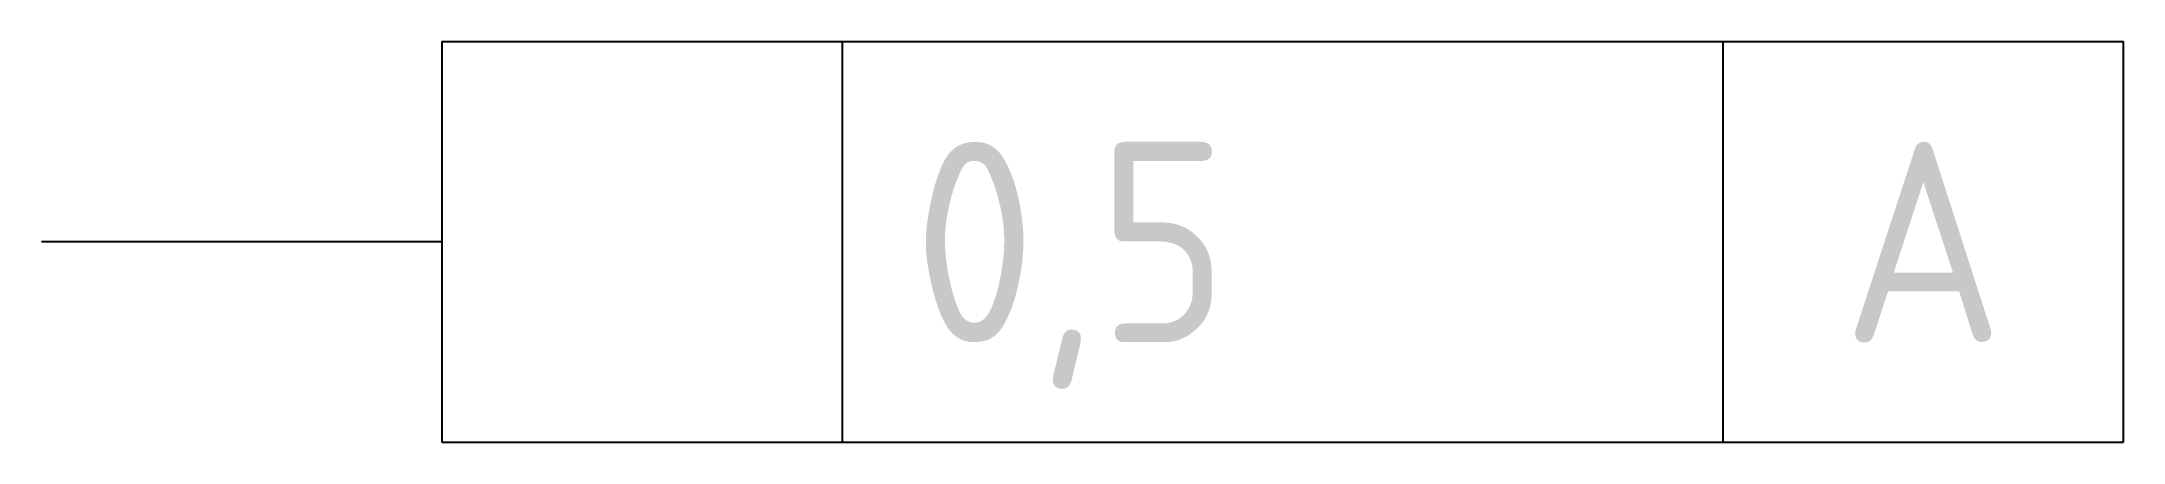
# Model space of a CAD drawing. Header units: millimetres. Extents: x 81.9 to 107.9, y 114.7 to 119.7.
import ezdxf
from ezdxf.enums import TextEntityAlignment as Align

# ---------------------------------------------------------------- set-up
doc = ezdxf.new("R2010")
doc.units = ezdxf.units.MM
doc.layers.add('001-SYMBOLS', color=3, linetype='Continuous')
doc.styles.add('Latin', font='isocp.shx')

msp = doc.modelspace()

# ---------------------------------------------------------------- linework, layer by layer
at = {"layer": '001-SYMBOLS'}
for p, q in [((86.9, 119.664), (107.9, 119.664)), ((86.9, 119.664), (86.9, 114.664)), ((91.9, 119.664), (91.9, 114.664)), ((102.9, 114.664), (102.9, 119.664)), ((107.9, 114.664), (107.9, 119.664)), ((86.9, 117.164), (81.9, 117.164)), ((86.9, 114.664), (107.9, 114.664))]:
    msp.add_line(p, q, dxfattribs=at)

# ---------------------------------------------------------------- texts
at = {"layer": '001-SYMBOLS', "color": 2, "style": 'Latin'}
msp.add_text('0,5', height=2.5, dxfattribs=at).set_placement((92.784, 117.164), align=Align.MIDDLE_LEFT)
msp.add_text('A', height=2.5, dxfattribs=at).set_placement((105.4, 117.164), align=Align.MIDDLE_CENTER)

doc.saveas('drawing.dxf')
